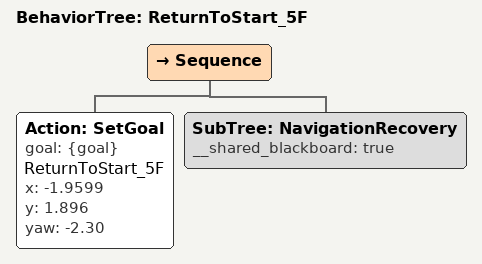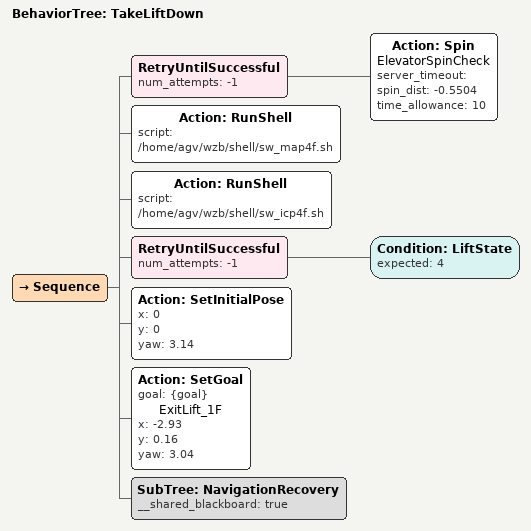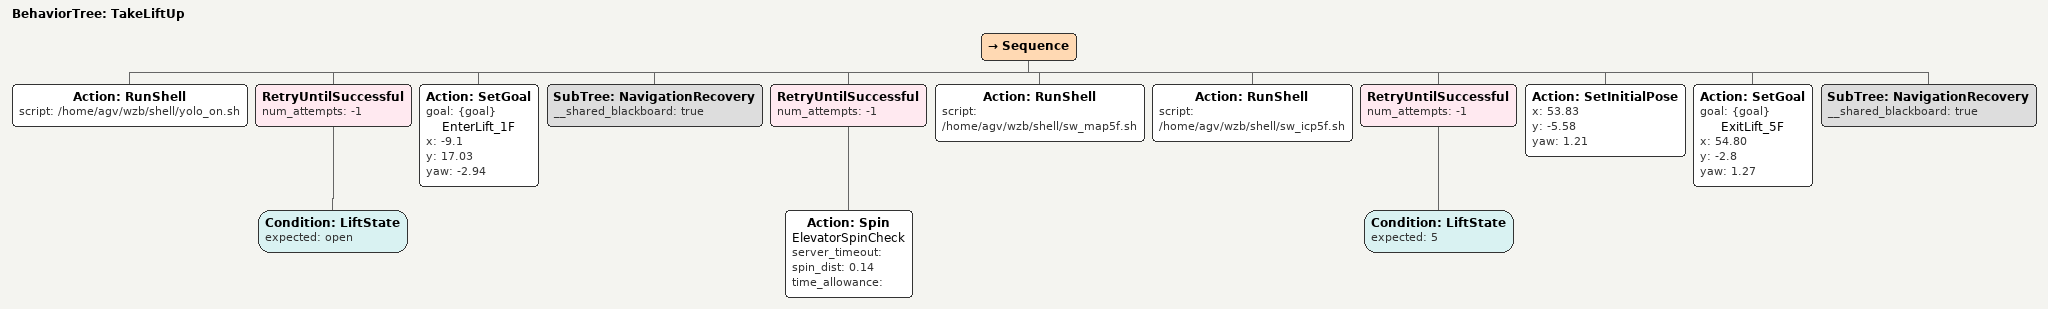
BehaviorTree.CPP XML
<BehaviorTree ID="ReturnToStart_5F">
    <Sequence>
        <Action ID="SetGoal" goal="{goal}" name="ReturnToStart_5F" x="-1.9599" y="1.896" yaw="-2.30"/>
        <SubTree ID="NavigationRecovery" __shared_blackboard="true"/>
    </Sequence>
</BehaviorTree>

<BehaviorTree ID="TakeLiftDown">
    <Sequence>
        <RetryUntilSuccessful num_attempts="-1">
            <Action ID="Spin" name="ElevatorSpinCheck" server_timeout="" spin_dist="-0.5504" time_allowance="10"/>
        </RetryUntilSuccessful>
        <Action ID="RunShell" script="/home/agv/wzb/shell/sw_map4f.sh"/>
        <Action ID="RunShell" script="/home/agv/wzb/shell/sw_icp4f.sh"/>
        <RetryUntilSuccessful num_attempts="-1">
            <Condition ID="LiftState" expected="4"/>
        </RetryUntilSuccessful>
        <Action ID="SetInitialPose" x="0" y="0" yaw="3.14"/>
        <Action ID="SetGoal" goal="{goal}" name="ExitLift_1F" x="-2.93" y="0.16" yaw="3.04"/>
        <SubTree ID="NavigationRecovery" __shared_blackboard="true"/>
    </Sequence>
</BehaviorTree>

<BehaviorTree ID="TakeLiftUp">
    <Sequence>
        <Action ID="RunShell" script="/home/agv/wzb/shell/yolo_on.sh"/>
        <RetryUntilSuccessful num_attempts="-1">
            <Condition ID="LiftState" expected="open"/>
        </RetryUntilSuccessful>
        <Action ID="SetGoal" goal="{goal}" name="EnterLift_1F" x="-9.1" y="17.03" yaw="-2.94"/>
        <SubTree ID="NavigationRecovery" __shared_blackboard="true"/>
        <RetryUntilSuccessful num_attempts="-1">
            <Action ID="Spin" name="ElevatorSpinCheck" server_timeout="" spin_dist="0.14" time_allowance=""/>
        </RetryUntilSuccessful>
        <Action ID="RunShell" script="/home/agv/wzb/shell/sw_map5f.sh"/>
        <Action ID="RunShell" script="/home/agv/wzb/shell/sw_icp5f.sh"/>
        <RetryUntilSuccessful num_attempts="-1">
            <Condition ID="LiftState" expected="5"/>
        </RetryUntilSuccessful>
        <Action ID="SetInitialPose" x="53.83" y="-5.58" yaw="1.21"/>
        <Action ID="SetGoal" goal="{goal}" name="ExitLift_5F" x="54.80" y="-2.8" yaw="1.27"/>
        <SubTree ID="NavigationRecovery" __shared_blackboard="true"/>
    </Sequence>
</BehaviorTree>
